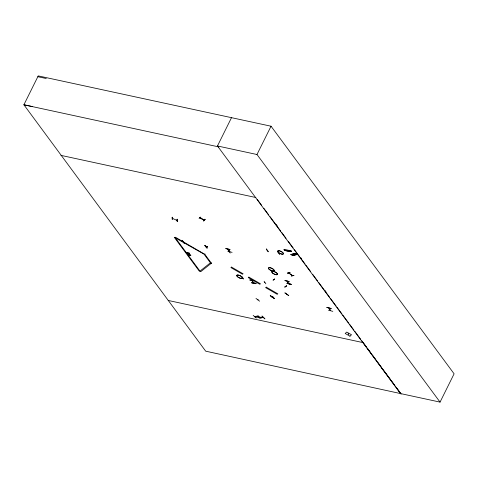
<?xml version="1.0" encoding="UTF-8"?>
<svg xmlns="http://www.w3.org/2000/svg" width="478" height="478" viewBox="0 0 478 478"><rect width="100%" height="100%" fill="white"/><g stroke="black" fill="none" stroke-linecap="round" stroke-linejoin="round"><path stroke-width="0.72" d="M177.141 221.38L177.165 219.133L177.32 221.487L177.314 219.45M204.847 219.432L203.574 220.866L204.913 219.241M203.497 220.86L205.038 219.599L204.907 219.235M230.229 253.053L228.143 250.364M264.107 281.261L265.852 283.812M287.511 281.184C286.615 281.172 289.244 285.031 289.082 283.137M291.227 275.902L294.03 275.477L291.377 276.015M259.913 318.39L257.05 315.617M261.944 316.089L264.943 318.904L262.087 316.107M227.833 251.332L232.099 252.354M256.035 283.711C246.086 282.361 255.748 282.265 256.041 283.693M255.969 283.532L251.84 282.767M291.21 284.41L286.943 283.299L291.216 284.368M288.79 295.547L284.87 292.841L288.634 295.583M284.834 286.973L286.525 285.826L284.924 287.033M328.464 310.192L332.813 311.351M279.714 254.218L277.7 251.5L279.72 254.194M330.639 310.67L329.097 308.161M257.833 299.742L258.09 299.712M272.143 297.017L271.689 296.946L272 296.904M272.478 297.029L272.914 297.095L272.89 296.539M172.546 217.203L172.17 217.329L172.439 219.378M400.522 393.567L205.689 351.175L23.9 104.778L38.24 75.888L271.038 126.216L454.1 373.814L440.053 402.112L400.522 393.567L217.466 145.969L231.513 117.672M182.297 240.416L184.179 243.069M200.348 217.054L199.057 218.368M202.092 218.637L200.366 217.699L200.067 218.004L200.282 217.586M200.378 217.556L200.109 218.016M188.846 252.88L188.374 253.232L189.647 253.967L188.224 253.298L187.442 253.501L187.926 253.149L186.629 252.402L188.075 253.083L189.115 252.844M206.627 246.791L206.837 246.379C207.631 246.224 206.651 247.484 207.177 246.606M206.735 246.935L207.237 246.487M211.539 263.085L200.814 271.606L199.153 270.942L174.255 237.267L204.016 254.153L210.523 262.948L211.336 263.127L204.835 254.332L205.008 253.973M440.053 402.112L256.991 154.514L271.038 126.216M204.835 254.332L175.378 237.208L175.067 237.441L199.965 271.116L210.696 262.595M266.557 248.895C266.324 250.597 270.847 254.451 266.437 249.086M252.259 280.144L251.954 280.688L252.396 280.329M252.037 280.753L252.223 280.317M254.093 280.706L249.815 279.941M288.712 283.538L288.939 283.107M288.885 283.538L289.005 283.227M331.164 308.615L326.719 307.39L331.26 308.43M349.92 336.219L351.491 334.737L346.729 332.073L345.188 333.495L349.95 336.159M381.785 368.221L384.951 372.111M255.969 298.409L259.608 301.188M274.306 298.445L270.184 295.583L274.438 298.392M274.653 278.997L273.052 280.222L274.647 279.003M253.161 315.343L256.22 318.079M258.24 315.797L261.119 318.557M284.99 280.628L289.178 281.566M289.082 281.464L284.894 280.544M205.038 219.581L203.748 220.967M225.837 248.626L229.936 249.426M230.032 249.534L225.73 248.542M205.403 245.465L207.56 248.094M241.414 276.338L243.362 279.015L241.438 276.32M287.362 273.087L290.015 272.556M284.918 287.069L286.519 285.844M257.953 299.855L257.923 299.861M286.418 294.215L286.615 294.334M227.881 249.175L229.781 251.751M229.613 251.518C230.85 252.241 227.426 248.554 228.203 249.42M251.828 280.461L253.669 283.03M287.003 281.154L288.927 283.783M172.433 218.41L172.851 218.566M177.057 220.412L176.591 220.143M328.906 308.083L330.471 310.628M283.98 249.821L290.761 250.544M291.478 251.285L284.697 250.562M291.305 251.105L291.604 251.404L284.679 250.532L291.562 251.267M290.947 254.457C294.777 254.977 303.865 252.008 291.09 254.571M296.736 254.224L291.933 255.162L292.375 255.485M292.315 255.366L297.167 254.523L292.363 255.491M290.917 254.427L295.852 253.489L291.06 254.457M291.192 254.637L295.876 253.591M291.956 255.192L296.838 254.206M292.178 255.354L297.101 254.386M270.512 295.733L274.282 298.475M253.896 283.125L252.014 280.532M183.229 241.743L183.683 241.94M205.66 246.6L205.367 246.636M229.034 251.757L228.532 251.548L229.022 251.733M264.818 282.594L264.334 282.402L264.734 282.474M254.798 316.699L258.323 316.956M258.407 317.087L254.864 316.818M259.674 317.171L263.264 317.452M263.3 317.559L259.841 317.308M278.626 252.922L278.555 252.802M204.1 220.191L199.768 217.831M205.241 246.505L205.701 246.708M242.412 277.658L242.896 277.861L242.471 277.772M283.92 249.761L290.875 250.663M284.637 250.502L291.425 251.225M292.44 275.633L288.658 272.914L292.536 275.603M37.828 76.713L46.282 78.512M32.355 106.576L23.9 104.778L218.852 146.931M217.466 145.969L256.991 154.514M60.921 155.362L255.873 197.522M168.184 300.447L363.621 342.738M204.733 245.334L206.89 248.016M206.604 246.809L206.986 246.893M183.295 241.844L183.648 241.844M291.144 284.267L287.003 283.484M249.785 279.953L253.896 280.795M176.962 220.382L172.48 218.428M199.828 217.765L204.166 220.143M210.523 262.948L211.366 263.438M290.026 272.615L287.374 273.153M204.805 245.316L206.729 247.951M276.278 224.606L277.168 225.801M300.668 257.588L301.552 258.783M325.052 290.57L325.936 291.765M257.2 199.32L261.633 205.319M263.85 208.312L268.726 214.909M270.058 216.707L280.7 231.101M281.584 232.302L286.017 238.301M288.234 241.294L293.116 247.891M294.442 249.689L299.766 256.889M300.65 258.084L305.084 264.083M305.974 265.284L310.407 271.277M312.624 274.276L317.5 280.873M318.826 282.671L324.15 289.871M325.034 291.066L329.467 297.065M330.358 298.266L336.118 306.063M337.008 307.258L341.884 313.855M342.768 315.056L348.534 322.853M349.418 324.048L353.851 330.047M354.742 331.248L360.508 339.045M361.834 340.844L366.214 346.765M370.139 352.071L367.086 347.942L371.508 353.965M371.012 353.248L375.804 359.731M376.676 360.914L381.032 366.805M385.824 373.288L390.616 379.771M391.488 380.954L394.541 385.077M396.722 388.022L400.205 392.737M363.166 342.642L366.238 346.813M372.386 355.154L376.772 361.117M377.65 362.306L393.018 383.165M393.896 384.354L401.138 394.183M182.255 240.44L184.221 243.117L182.07 240.422M172.176 217.323L172.188 219.348M272.92 297.083L272.884 297.083M231.507 267.094L230.892 267.572L242.471 274.252L243.087 273.774L231.507 267.094M248.877 277.121L248.261 277.599L259.841 284.279L260.456 283.801L248.877 277.121M266.246 287.147L265.631 287.619L277.21 294.305L277.826 293.827L266.246 287.147M190.113 254.595L189.342 254.792L187.896 254.117L189.192 254.858L188.708 255.21L189.491 255.007L190.913 255.676L189.641 254.947L190.113 254.595M348.42 333.967L348.014 333.883L348.629 334.224L348.42 333.967M269.156 269.251A3.167 1.141 26.4 0 0 274.073 270.93A3.167 1.141 26.4 0 0 270.865 267.925A3.167 1.141 26.4 0 0 269.156 269.251A3.155 1.135 26.4 0 0 274.055 270.936A3.155 1.135 26.4 0 0 270.859 267.943A3.155 1.135 26.4 0 0 269.156 269.257M278.327 252.342A3.167 1.141 26.4 0 0 283.245 254.027A3.155 1.135 26.4 0 0 280.042 251.022A3.155 1.135 26.4 0 0 278.339 252.336A3.155 1.135 26.4 0 0 283.239 254.015A3.167 1.141 26.4 0 0 280.042 251.022A3.167 1.141 26.4 0 0 278.327 252.342M237.405 276.625A3.167 1.141 26.4 0 0 242.322 278.31A3.155 1.135 26.4 0 0 239.12 275.298A3.167 1.141 26.4 0 0 237.405 276.625A3.155 1.135 26.4 0 0 242.31 278.292A3.167 1.141 26.4 0 0 239.114 275.298A3.155 1.135 26.4 0 0 237.417 276.619M272.424 272.89A3.167 1.141 26.4 0 0 277.342 274.575A3.167 1.141 26.4 0 0 274.139 271.57A3.167 1.141 26.4 0 0 272.424 272.89A3.155 1.135 26.4 0 0 277.33 274.569A3.155 1.135 26.4 0 0 274.139 271.576A3.155 1.135 26.4 0 0 272.436 272.89"/></g></svg>
